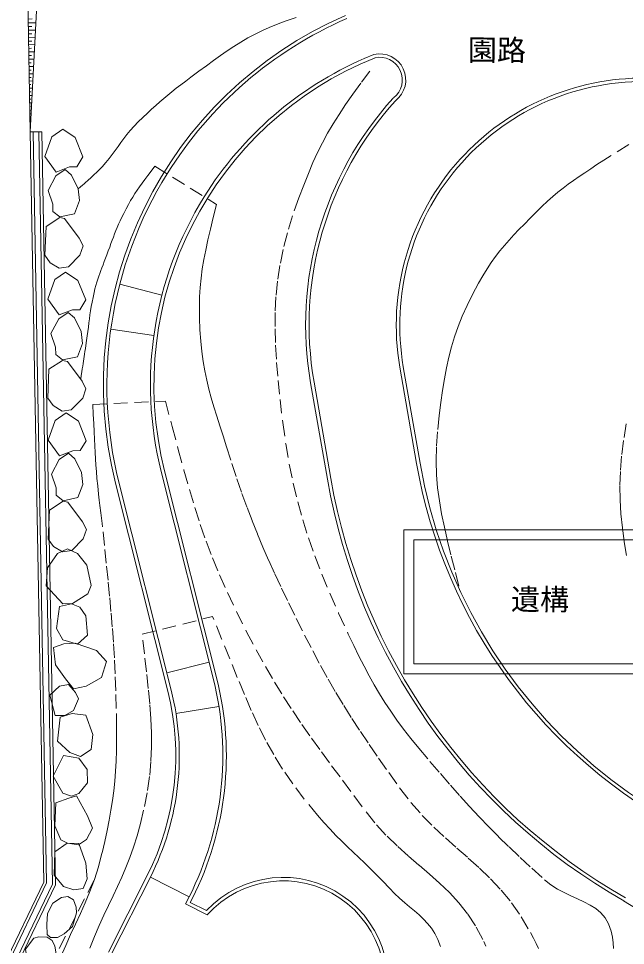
# Model space of a CAD drawing. Units: millimetres, scale not verified. Extents: x -94331 to 144568, y -56598 to 62562.
# Drawn here: x -62089 to -41191, y -24210 to 7693 of the extents above; entities that cross this region are included whole.
import ezdxf
from ezdxf.enums import TextEntityAlignment as Align

# ---------------------------------------------------------------- set-up
doc = ezdxf.new("R2010")
doc.units = ezdxf.units.MM
doc.header["$LTSCALE"] = 400
doc.linetypes.add('DASHED', pattern=[7.5, 6, -1.5])
doc.linetypes.add('DASHED1', pattern=[1.8, 1.2, -0.6])
doc.layers.add('0-2_壁', color=7, linetype='Continuous', lineweight=9)
doc.layers.add('0-3_建具', color=7, linetype='DASHED1', lineweight=9)
doc.layers.add('0-7_ハッチ', color=7, linetype='Continuous')
doc.styles.add('ＭＳ ゴシック', font='')
doc.styles.get('ＭＳ ゴシック').set_extended_font_data('MS Gothic')

msp = doc.modelspace()

# ---------------------------------------------------------------- linework, layer by layer
at = {"layer": '0-2_壁'}
for p, q in [((-61828.1, 11666.8), (-61686.2, 3792.1)), ((-61283.5, 11414.5), (-61686.2, 3792.1)), ((-61756.2, 7674.5), (-61623.2, 7676.9)), ((-61753.8, 7541.5), (-61487.9, 7546.3)), ((-61751.5, 7416.6), (-61627.4, 7418.8)), ((-61749.3, 7291.6), (-61501.1, 7296)), ((-61747, 7166.6), (-61631.8, 7168.7)), ((-61744.8, 7041.6), (-61514.3, 7045.8)), ((-61742.5, 6916.6), (-61636.2, 6918.5)), ((-61740.3, 6791.7), (-61527.5, 6795.5)), ((-61738, 6666.7), (-61640.5, 6668.4)), ((-61735.8, 6541.7), (-61540.8, 6545.2)), ((-61733.5, 6416.7), (-61644.9, 6418.3)), ((-50184.9, 6317.2), (-49850.8, 6456.7)), ((-61731.3, 6291.7), (-61554, 6294.9)), ((-61729, 6166.8), (-61649.2, 6168.2)), ((-61726.8, 6041.8), (-61567.2, 6044.6)), ((-61724.5, 5916.8), (-61653.6, 5918.1)), ((-61722.3, 5791.8), (-61580.4, 5794.4)), ((-61720, 5666.8), (-61658, 5668)), ((-61717.8, 5541.9), (-61593.7, 5544.1)), ((-61715.5, 5416.9), (-61662.3, 5417.8)), ((-61713.3, 5291.9), (-61606.9, 5293.8)), ((-61711, 5166.9), (-61666.7, 5167.7)), ((-61708.8, 5041.9), (-61620.1, 5043.5)), ((-61706.5, 4917), (-61671, 4917.6)), ((-61704.3, 4792), (-61633.3, 4793.3)), ((-61702, 4667), (-61675.4, 4667.5)), ((-61699.7, 4542), (-61646.6, 4543)), ((-61697.5, 4417), (-61679.8, 4417.4)), ((-61695.2, 4292.1), (-61659.8, 4292.7)), ((-61286.1, 3788.6), (-61686.2, 3792.1)), ((-61220.9, -22034.6), (-61686.2, 3792.1)), ((-61120.5, -22056.4), (-61586.3, 3793.9)), ((-60919.7, -22100.1), (-61386.1, 3786.8)), ((-60819.2, -22122), (-61286.1, 3788.6)), ((-58602.2, -1447.8), (-57150.7, -1826)), ((-58912.9, -3002.7), (-57427.5, -3211.3)), ((-48958.1, -4310.8), (-48382.4, -7625.7)), ((-48839.9, -4290.3), (-48264.1, -7605.2)), ((-52032.1, -4844.7), (-51456.3, -8159.6)), ((-51913.8, -4824.2), (-51338.1, -8139.1)), ((-55377.9, -15060.3), (-57177.1, -7900.9)), ((-55261.5, -15031), (-57060.8, -7871.7)), ((-56832.7, -15425.9), (-58631.9, -8266.5)), ((-56949.1, -15455.1), (-58748.3, -8295.8)), ((-56984.3, -14822.7), (-55529.5, -14457.1)), ((-56669.3, -16223), (-55188, -15986.7)), ((-58991.8, -24442.4), (-57655.7, -21799.5)), ((-58884.7, -24496.6), (-57548.6, -21853.7)), ((-66614.4, -33297.4), (-61220.9, -22034.6)), ((-66500.5, -33291), (-61120.5, -22056.4)), ((-66272.6, -33278.3), (-60919.7, -22100.1)), ((-66158.7, -33271.9), (-60819.2, -22122)), ((-56335.8, -22779.4), (-56210, -22530.4)), ((-56174.6, -22726.5), (-56102.9, -22584.5)), ((-56335.8, -22779.4), (-55589, -23157)), ((-56174.6, -22726.5), (-55616, -23008.8)), ((-41254, -22669.4), (-40528, -23115.3))]:
    msp.add_line(p, q, dxfattribs=at)
at = {"layer": '0-2_壁', "linetype": 'DASHED'}
msp.add_line((-56210, -22530.4), (-57548.6, -21853.7), dxfattribs=at)
at = {"layer": '0-2_壁'}
for points in [[(-60079.5, 2589.8), (-60331.7, 2585.2), (-60791.1, 2408.5), (-61179.5, 2948.1), (-60939.5, 3625.4), (-60565.8, 3884.5), (-60140, 3598), (-59875.5, 2929.9)], [(-60262, 2307.5), (-60036.3, 1835.6), (-59987.1, 1427.4), (-60162.5, 973.2), (-60669.8, 863.7), (-60907.1, 1051.5), (-60911.7, 1301.9), (-61070.6, 1775), (-60804.3, 2280.9), (-60482.6, 2495.5)], [(-59996.8, 132.9), (-59866.7, -132), (-59977.7, -451.3), (-60371.2, -851), (-60687.7, -898.6), (-61000.1, -712.2), (-61180.1, -456.6), (-61139.9, 537.8), (-60669.5, 847), (-60501.8, 808.4)], [(-59981.1, -2328.7), (-60233.3, -2333.4), (-60692.7, -2510), (-61081, -1970.4), (-60841.1, -1293.1), (-60467.4, -1034), (-60041.6, -1320.6), (-59777, -1988.6)], [(-60163.6, -2611), (-59937.8, -3082.9), (-59888.6, -3491.2), (-60064, -3945.3), (-60571.4, -4054.8), (-60808.6, -3867.1), (-60813.2, -3616.6), (-60972.2, -3143.6), (-60705.9, -2637.7), (-60384.1, -2423)], [(-59898.3, -4785.7), (-59768.2, -5050.5), (-59879.3, -5369.9), (-60272.8, -5769.5), (-60589.2, -5817.1), (-60901.6, -5630.7), (-61081.7, -5375.2), (-61041.4, -4380.7), (-60571.1, -4071.5), (-60403.4, -4110.2)], [(-60217.2, -7181), (-60676.5, -7357.6), (-61064.9, -6818), (-60824.9, -6140.8), (-60451.2, -5881.6), (-60025.4, -6168.2), (-59760.9, -6836.2), (-59964.9, -7176.4)], [(-60689.7, -7485.3), (-60368, -7270.7), (-60147.4, -7458.7), (-59921.7, -7930.5), (-59872.5, -8338.8), (-60047.9, -8792.9), (-60555.2, -8902.4), (-60792.5, -8714.7), (-60797.1, -8464.3), (-60956, -7991.2)], [(-59863.1, -10217.5), (-60256.6, -10617.2), (-60573.1, -10664.7), (-60885.5, -10478.4), (-61065.5, -10222.8), (-61025.3, -9228.4), (-60554.9, -8919.1), (-60387.2, -8957.8), (-59882.2, -9633.3), (-59752.1, -9898.2)], [(-48819.1, -14866.5), (-39449.4, -14866.5), (-39449.4, -9907.5), (-48819.1, -9907.5)], [(-48474.1, -10252.5), (-48474.1, -14521.5), (-39794.4, -14521.5), (-39794.4, -10252.5)], [(-60565.4, -12451.6), (-61136.3, -11827.4), (-61089.1, -11217), (-60747.5, -10718), (-60408.1, -10553.2), (-60054.3, -10722), (-59737.9, -11125.4), (-59583.2, -11824), (-59703.4, -12101.8), (-60231.5, -12445.5)], [(-60783.7, -13299), (-60680.6, -12545.6), (-60264.8, -12454.5), (-59978.8, -12566.1), (-59772.9, -12863), (-59710.6, -13529.9), (-60055.7, -13836.8), (-60559.4, -13695.7)], [(-60888.7, -13952.3), (-60523.5, -13828.7), (-60139.8, -13805), (-59400.3, -14058.6), (-59059.4, -14436.5), (-59233, -14990.8), (-59762, -15284.4), (-60194.6, -15375.9), (-60468.1, -15030.2), (-60810.9, -14552.1)], [(-60125.4, -15508.2), (-60021.2, -15723.4), (-60197.5, -16127.5), (-60495, -16299.9), (-60829.2, -16289.4), (-61009, -15591.2), (-60680.6, -15284.6), (-60364.3, -15228.7)], [(-60245.8, -16228.6), (-59777.1, -16286.8), (-59531.1, -16950.3), (-59588.4, -17469.1), (-59951.4, -17709.6), (-60321.5, -17566), (-60746.2, -17173), (-60661, -16353.1)], [(-60536.7, -17670.2), (-60017.3, -17760.9), (-59726.2, -18156.4), (-59717.9, -18607.2), (-60011.7, -18980), (-60260.6, -19068), (-60563, -18973.4), (-60891.2, -18378.1)], [(-59713.8, -19742.8), (-59538.9, -20173.8), (-59748.9, -20561.8), (-60029.4, -20750.6), (-60397.9, -20690.6), (-60633.8, -20578), (-60843, -20097.5), (-60807.6, -19295.2), (-60359.6, -19136.6), (-60093.6, -19065)], [(-59767.3, -21380.5), (-59724.2, -21914.1), (-59868.3, -22250.8), (-60184.9, -22290), (-60537.7, -22179.5), (-60862.2, -21784.6), (-60843.5, -20982.6), (-60414.6, -20690.9), (-60013.6, -20700.2)], [(-60235.8, -23560.1), (-60520.7, -23805.6), (-60743.8, -23938.5), (-60983.1, -23940.8), (-61108.3, -23830.9), (-61114, -23487.2), (-61088.9, -23104.6), (-60903.1, -22753.8), (-60605.5, -22556.3), (-60387.7, -22523.4), (-60201.7, -22638.1), (-60099.4, -22887), (-60092.4, -23082.8)], [(-60931.7, -24037), (-60833.3, -24229.2), (-60796.5, -24494.9), (-60934, -24802.6), (-61183.6, -24987.5), (-61440.5, -25011.4), (-61639.9, -24922.6), (-61794.7, -24721.2), (-61852.3, -24342.2), (-61566.2, -23957.5), (-61391.8, -23911.1), (-61100.4, -23922.4)]]:
    msp.add_lwpolyline(points, close=True, dxfattribs=at)
for centre, radius, start, end in [((-45296.6, -4915.2), 13870, 113.51887, 194.10693), ((-45296.6, -4915.2), 13750, 113.51907, 148.1167), ((-49657, 5577.4), 900.5, 307.80223, 102.42875), ((-45296.6, -4915.2), 12130, 111.82522, 194.10693), ((-45296.6, -4915.2), 12250, 113.51865, 148.1167), ((-49657, 5577.4), 782.3, 307.80223, 102.42875), ((-40583.5, -2856.3), 8380, 89.49981, 189.85312), ((-40583.5, -2856.3), 8500, 89.49981, 137.81518), ((-40583.5, -2856.3), 11620, 137.81518, 189.85312), ((-40583.5, -2856.3), 11500, 137.81764, 189.85312), ((-40583.5, -2856.3), 8500, 137.81518, 189.85312), ((-45296.6, -4915.2), 13750, 148.1167, 194.10693), ((-45296.6, -4915.2), 12250, 148.1167, 194.10693), ((-30978.8, -4603), 17664.1, 189.85312, 242.73881), ((-30978.8, -4603), 17544.1, 189.85312, 269.94376), ((-30978.8, -4603), 20784.1, 189.85312, 240.38244), ((-30978.9, -4603), 20664, 189.85307, 240.38248), ((-65803.7, -17680.4), 10750, 333.18175, 14.10693), ((-65803.7, -17680.4), 10870, 333.18175, 14.10693), ((-65803.7, -17680.4), 9130, 333.18175, 14.10693), ((-65803.7, -17680.4), 9250, 333.18175, 14.10693), ((-52976.8, -25486.5), 3620, 170.91353, 136.80909), ((-52976.8, -25486.5), 3500, 169.49247, 138.27406)]:
    msp.add_arc(centre, radius, start, end, dxfattribs=at)
at = {"layer": '0-3_建具'}
for p, q in [((-57396.6, 2611.5), (-55273.8, 1291)), ((-53089.8, -808.2), (-53171.2, -1350.1)), ((-59530.6, -5590.1), (-57033.4, -5471.7)), ((-57832.4, -13499.5), (-55407.8, -12890.1)), ((-59485.5, -21964.2), (-61132.6, -25181.5))]:
    msp.add_line(p, q, dxfattribs=at)
for points in [[(-52534, 7732.7), (-52696.7, 7675.5), (-52870.9, 7612.1), (-53060.3, 7541.7), (-53376.9, 7416.9), (-53668.9, 7289.5), (-53940.5, 7158.6), (-54196, 7023.2), (-54439.3, 6882.6), (-54674.7, 6735.8), (-54906.2, 6581.9), (-55138.1, 6420.1), (-55374.5, 6249.5), (-55619.4, 6069.1), (-55877.1, 5878.2), (-56151.6, 5675.7), (-56332.2, 5542.1), (-56500, 5415.2), (-56657.5, 5293.2), (-56806.6, 5174.5), (-56949.7, 5057.2), (-57089, 4939.8), (-57226.6, 4820.4), (-57364.8, 4697.3), (-57505.7, 4568.8), (-57651.7, 4433.1), (-57804.8, 4288.6), (-57967.3, 4133.5), (-58112.5, 3987.3), (-58241.9, 3844.1), (-58358.4, 3703.3)], [(-49997.4, 5886.2), (-50303.5, 5471.4), (-50579, 5088.6), (-50827.5, 4731.2), (-51052.6, 4392.2), (-51257.8, 4064.8), (-51446.7, 3742.3), (-51622.8, 3417.7), (-51789.7, 3084.3), (-51951, 2735.1), (-52110.2, 2363.5), (-52271, 1962.5), (-52436.7, 1525.3), (-52653.8, 903.8), (-52833.5, 312.2), (-52978, -256.3), (-53089.8, -808.2)], [(-58358.4, 3703.3), (-58465.5, 3564.3), (-58566.1, 3426.5), (-58663.5, 3289.3), (-58760.9, 3152), (-58861.4, 3014.1), (-58968.2, 2874.9), (-59084.6, 2733.9), (-59213.6, 2590.4), (-59358.5, 2443.8), (-59419.3, 2385.1), (-59474.8, 2331.6), (-59526.2, 2282.3), (-59575, 2235.9), (-59622.5, 2191.3), (-59670.1, 2147.5), (-59719.3, 2103.2), (-59771.3, 2057.4), (-59827.7, 2008.9), (-59889.7, 1956.5), (-59958.8, 1899.1), (-60036.3, 1835.6)], [(-41072.1, 3362.1), (-41941.4, 2820.2), (-42172.1, 2667.1), (-42388.8, 2523.6), (-42593.5, 2387), (-42788.7, 2254.6), (-42976.3, 2123.9), (-43158.7, 1992.1), (-43338.1, 1856.6), (-43516.6, 1714.7), (-43696.5, 1563.9), (-43880, 1401.3), (-44069.2, 1224.4), (-44266.4, 1030.5), (-44476.3, 819.6), (-44673.2, 621.1), (-44858.7, 431.6), (-45034.2, 247.9), (-45201.1, 66.5), (-45360.9, -115.7), (-45515, -302.3), (-45664.9, -496.4), (-45812, -701.4), (-45957.9, -920.6), (-46103.8, -1157.4), (-46251.3, -1415), (-46462.2, -1810.7), (-46647.4, -2188.6), (-46809.3, -2553.1)], [(-57396.6, 2611.5), (-57524.1, 2442.2), (-57638.9, 2289.9), (-57742.8, 2151.2), (-57837.4, 2022.9), (-57924.4, 1901.9), (-58005.7, 1784.8), (-58082.9, 1668.5), (-58157.7, 1549.7), (-58231.9, 1425.1), (-58307.1, 1291.6), (-58385.2, 1145.9), (-58467.8, 984.8), (-58531.9, 854.8), (-58589.9, 732.1), (-58642.8, 615.1), (-58691.5, 502.2), (-58737, 391.9), (-58780.3, 282.6), (-58822.4, 172.8), (-58864.1, 60.9), (-58906.6, -54.8), (-58950.6, -175.6), (-58997.3, -303.3), (-59047.6, -439.3), (-59093.1, -560.1), (-59136.5, -673.2), (-59178.1, -780), (-59217.8, -882.4), (-59255.8, -981.9), (-59292.3, -1080.1), (-59327.4, -1178.8), (-59361.3, -1279.5), (-59394, -1384), (-59425.9, -1493.7), (-59456.8, -1610.5), (-59487.1, -1736), (-59524.6, -1906), (-59556.8, -2065.8), (-59584.5, -2217.5)], [(-55273.8, 1291), (-55382.9, 848.7), (-55481.1, 445.1), (-55568.3, 73.1), (-55644.5, -274.4), (-55709.5, -604.4), (-55763.2, -924), (-55805.4, -1240.3), (-55836.1, -1560.3), (-55855.1, -1891.1), (-55862.2, -2239.7), (-55857.5, -2613.2), (-55840.7, -3018.8), (-55813.8, -3406.8), (-55776.7, -3769.1), (-55729.8, -4110.6), (-55673.5, -4436.1), (-55608.1, -4750.4), (-55534.1, -5058.4), (-55451.9, -5365), (-55361.8, -5674.8), (-55264.2, -5992.9), (-55159.5, -6323.9), (-55048.2, -6672.8), (-54930.6, -7044.4), (-54747.5, -7617.8), (-54569.7, -8153), (-54394.7, -8657.3), (-54219.9, -9137.5), (-54042.8, -9600.7), (-53860.8, -10053.9), (-53671.5, -10504.1), (-53472.1, -10958.4), (-53260.3, -11423.8), (-53033.5, -11907.3), (-52789.2, -12415.9), (-52524.7, -12956.7), (-52236.9, -13532.5), (-51960.2, -14068.5), (-51690.7, -14571.7)], [(-53171.2, -1350.1), (-53224.5, -1888.6), (-53252.1, -2430.3), (-53256.3, -2981.8), (-53239.4, -3549.8), (-53203.9, -4140.8), (-53152, -4761.4), (-53086.1, -5418.2), (-52993.3, -6206.4), (-52888, -6943.8), (-52768.2, -7639.5), (-52632, -8302.3), (-52477.7, -8941.1), (-52303.3, -9564.9), (-52107.1, -10182.5), (-51887.2, -10803), (-51641.7, -11435.2), (-51368.9, -12088), (-51066.8, -12770.4), (-50733.6, -13491.3), (-50546.5, -13885.4), (-50367, -14253.4), (-50192, -14599.5), (-50018.3, -14927.9), (-49842.8, -15242.9), (-49662.5, -15548.6), (-49474, -15849.1), (-49274.4, -16148.7), (-49060.4, -16451.5), (-48828.9, -16761.7), (-48576.8, -17083.4), (-48301, -17421), (-47921.8, -17873.8), (-47563.4, -18295.7), (-47220.6, -18691.8), (-46888.2, -19067.3), (-46560.9, -19427.4), (-46233.6, -19777.3), (-45900.9, -20122), (-45557.8, -20466.8)], [(-59584.5, -2217.5), (-59608.5, -2363.2), (-59629.7, -2504.9), (-59649, -2644.8), (-59667.1, -2784.9), (-59685, -2927.3), (-59703.5, -3074), (-59723.5, -3227.2), (-59745.7, -3388.9), (-59771.1, -3561.2), (-59787.4, -3668.4), (-59802.2, -3765.2), (-59815.7, -3854.2), (-59828.5, -3937.8), (-59840.7, -4018.7), (-59853, -4099.3), (-59865.5, -4182.3), (-59878.7, -4270.1), (-59893.1, -4365.4), (-59908.9, -4470.7), (-59926.5, -4588.5), (-59946.4, -4721.3)], [(-46809.3, -2553.1), (-46950.2, -2908.7), (-47072.5, -3259.9), (-47178.6, -3611.1), (-47270.9, -3966.9), (-47351.5, -4331.6), (-47423.1, -4709.9), (-47487.8, -5106), (-47548, -5524.6), (-47606.2, -5970.1), (-47666.3, -6532.8), (-47700.1, -7053.5), (-47709, -7541.6), (-47694.3, -8006.2), (-47657.5, -8456.5), (-47599.8, -8901.8), (-47522.8, -9351.2), (-47427.7, -9814.1), (-47316, -10299.5), (-47189.1, -10816.7), (-47048.3, -11374.9), (-46895, -11983.4)], [(-59427.1, -7673.4), (-59442.2, -7456), (-59455.2, -7239.4), (-59467, -7017), (-59478.2, -6782.2), (-59489.4, -6528.6), (-59501.4, -6249.8), (-59514.9, -5939.1), (-59530.6, -5590.1)], [(-57033.4, -5471.7), (-56801, -6345.7), (-56590, -7135.5), (-56393.9, -7854.8), (-56206.4, -8517.2), (-56020.8, -9136.4), (-55830.8, -9726.1), (-55629.9, -10300), (-55411.6, -10871.8), (-55169.5, -11455.1), (-54897.1, -12063.6), (-54587.9, -12711.1), (-54235.5, -13411.1), (-53908.2, -14031.7), (-53589.2, -14606.3), (-53275.2, -15142.9), (-52962.7, -15649.8), (-52648.6, -16135.1), (-52329.3, -16607), (-52001.6, -17073.6), (-51662.1, -17543.1), (-51307.4, -18023.6), (-50934.2, -18523.4), (-50539.1, -19050.4), (-50118.8, -19613), (-49762.8, -20056.8), (-49399.8, -20451.3), (-49033, -20807.3), (-48665.4, -21135.8), (-48300.1, -21447.5), (-47940.3, -21753.5), (-47589, -22064.5), (-47249.3, -22391.5), (-46924.3, -22745.4), (-46617.2, -23137.1), (-46331, -23577.4), (-46068.8, -24077.3), (-45996.9, -24234.5)], [(-41164.1, -6253.1), (-41257.8, -6830.1), (-41324.2, -7374.5), (-41364.7, -7892.6)], [(-59067.1, -11055.3), (-59130.5, -10446.2), (-59198.5, -9796.2), (-59209.8, -9690.8), (-59221, -9592.1), (-59232.1, -9498.8), (-59243.1, -9409.5), (-59254.1, -9322.9), (-59265.1, -9237.7), (-59276.2, -9152.5), (-59287.3, -9066), (-59298.5, -8976.7), (-59309.9, -8883.4), (-59321.4, -8784.8), (-59333.1, -8679.4), (-59363.1, -8394.4), (-59388.3, -8136), (-59409.4, -7897.8), (-59427.1, -7673.4)], [(-41364.7, -7892.6), (-41380.8, -8390.9), (-41374.1, -8875.9), (-41345.9, -9354), (-41297.9, -9831.8), (-41231.5, -10315.7), (-41148.1, -10812)], [(-60629.8, -24594.6), (-60464.8, -24208.9), (-60295.7, -23837.6), (-60125, -23473.4), (-59955.4, -23108.9), (-59789.4, -22736.9), (-59629.7, -22349.9), (-59478.6, -21940.6), (-59339, -21501.8), (-59213.3, -21026), (-59120.9, -20626.6), (-59039.1, -20250.8), (-58967.6, -19893.6), (-58906, -19550.3), (-58853.7, -19215.7), (-58810.4, -18885.2), (-58775.6, -18553.6), (-58748.9, -18216.3), (-58729.9, -17868.1), (-58718, -17504.3), (-58712.9, -17119.9), (-58714.1, -16710), (-58724, -16056.7), (-58739.9, -15444.9), (-58761.8, -14866.4), (-58789.4, -14312.8), (-58822.6, -13776), (-58861.3, -13247.7), (-58905.2, -12719.7), (-58954.2, -12183.8), (-59008.3, -11631.7), (-59067.1, -11055.3)], [(-50569.3, -20996.7), (-50764.8, -20810.8), (-50961.3, -20620.2), (-51160.6, -20420.7), (-51364.3, -20208.2), (-51574.4, -19978.7), (-51792.5, -19728), (-52248.7, -19170.4), (-52646.4, -18643.1), (-52994.8, -18136.5), (-53302.9, -17640.8), (-53579.8, -17146.1), (-53834.5, -16642.6), (-54076.3, -16120.6), (-54314.1, -15570.3), (-54557.1, -14981.9), (-54814.3, -14345.6), (-55094.8, -13651.6), (-55407.8, -12890.1)], [(-59149.7, -23166.5), (-58991.1, -22830), (-58835.4, -22504.2), (-58683.5, -22183.1), (-58535.9, -21860.6), (-58393.5, -21530.6), (-58256.9, -21187.1), (-58126.8, -20824), (-58004, -20435.4), (-57889.2, -20015), (-57751.2, -19422.5), (-57647, -18872), (-57573.6, -18353.7), (-57528.2, -17857.7), (-57508, -17374), (-57510.1, -16892.6), (-57531.7, -16403.8), (-57569.9, -15897.5), (-57622, -15363.9), (-57684.9, -14792.9), (-57756, -14174.8), (-57832.4, -13499.5)], [(-51690.7, -14571.7), (-51424.7, -15049.2), (-51158.4, -15508), (-50888, -15955), (-50609.8, -16397.4), (-50319.9, -16842), (-50014.8, -17296), (-49690.4, -17766.4), (-49343.2, -18260.2), (-48969.3, -18784.3), (-48582.7, -19286), (-48189.5, -19732.6), (-47792.2, -20136), (-47393.3, -20507.8), (-46995.6, -20860.1), (-46601.6, -21204.4), (-46213.8, -21552.6), (-45835, -21916.5), (-45467.6, -22307.9), (-45114.4, -22738.6), (-44777.8, -23220.3), (-44460.5, -23764.8), (-44360, -23956.2), (-44266.8, -24138.3), (-44181.3, -24313.4)], [(-45557.8, -20466.8), (-45198.9, -20816.9), (-44819.1, -21177.4), (-44413.1, -21553.4), (-43975.7, -21950.2), (-43759.3, -22123), (-43533.5, -22267.8), (-43302.5, -22391.8), (-43070.5, -22501.9), (-42841.7, -22605.1), (-42620.4, -22708.3), (-42410.7, -22818.6), (-42216.9, -22943), (-42043.1, -23088.4), (-41893.7, -23261.9), (-41772.9, -23470.4), (-41684.8, -23720.9), (-41639.2, -23926.9), (-41610.6, -24122.8), (-41597.9, -24310.4)], [(-47564.8, -24240.7), (-47651.6, -24007.9), (-47754.6, -23801.9), (-47872.2, -23618.2), (-48002.8, -23452.5), (-48144.8, -23300.4), (-48296.4, -23157.3), (-48456.1, -23018.8), (-48622.3, -22880.6), (-48793.2, -22738.1), (-48967.3, -22587), (-49142.9, -22422.7), (-49318.5, -22241), (-49545, -21997.7), (-49762, -21774.3), (-49971.1, -21566.6), (-50174.2, -21370.4), (-50373, -21181.8), (-50569.3, -20996.7)], [(-59636.4, -24300.6), (-59473.1, -23895.7), (-59310.6, -23519.7), (-59149.7, -23166.5)]]:
    msp.add_lwpolyline(points, dxfattribs=at)

# ---------------------------------------------------------------- texts
at = {"layer": '0-7_ハッチ', "style": 'ＭＳ ゴシック'}
for s, p in [('園路', (-46620.5, 6028.2)), ('遺構', (-45138, -12879.5))]:
    msp.add_text(s, height=733.1, rotation=359.57, dxfattribs=at).set_placement(p, align=Align.BOTTOM_LEFT)

doc.saveas('drawing.dxf')
